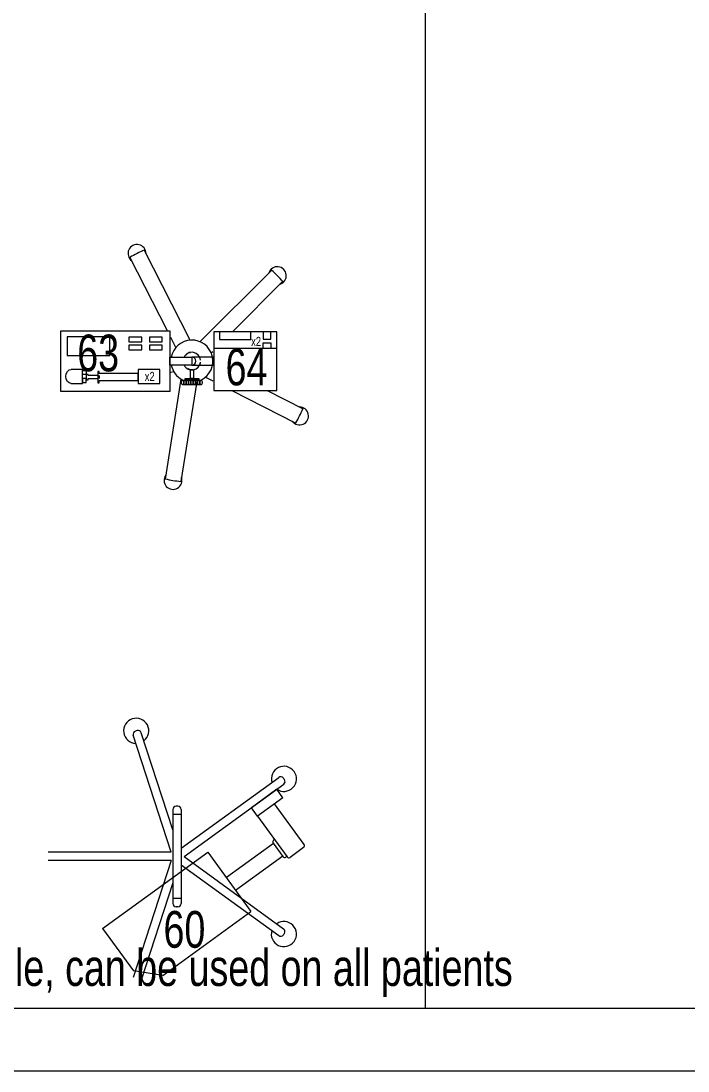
# Model space of a CAD drawing. Header units: millimetres. Extents: x 26027 to 581921, y 7230 to 233891.
# Drawn here: x 476533 to 478123, y 136610 to 139115 of the extents above; entities that cross this region are included whole.
import ezdxf

# ---------------------------------------------------------------- set-up
doc = ezdxf.new("R2010")
doc.units = ezdxf.units.MM
doc.header["$LTSCALE"] = 5
doc.linetypes.add('HIDDEN', pattern=[9.524999999999999, 6.35, -3.175])
doc.layers.get('0').update_dxf_attribs({"color": 252})
for name, color, linetype, lineweight in [('Medical Equipment and Furniture', 252, 'Continuous', 0), ('Medical Equipment and Furniture1', 252, 'Continuous', 5), ('Medical Equipment and Furniture2', 252, 'Continuous', 13), ('Walls', 252, 'Continuous', 5)]:
    doc.layers.add(name, color=color, linetype=linetype, lineweight=lineweight)
doc.styles.add('X3G_ENTITY_257CFD', font='swisscl.ttf', dxfattribs={"height": 200})

# ---------------------------------------------------------------- blocks, each defined once
blk = doc.blocks.new('HF12177-P')
for p, q in [((-0.0196261050550533, -0.0070130161670328), (-0.1885364131370046, 0.225472078058198)), ((0, 0), (-0.172356073249512, 0.2372277831040526)), ((0, 0), (0.1723560732495408, 0.2372277831040623)), ((0.0196261050550586, -0.0070130161670328), (0.1885364131370282, 0.2254720780581989)), ((-0.1199999999999939, -0.0150130161670328), (-0.1199999999999957, -0.0190130161670323)), ((-0.1119999999999948, -0.0070130161670328), (0.1120000000000059, -0.0070130161670328)), ((-0.0999999999999943, -0.0070130161670336), (-0.0999999999999943, -0.0270130161670323)), ((0.1000000000000054, -0.0070130161670336), (0.1000000000000054, -0.0270130161670323)), ((0.120000000000005, -0.0150130161670319), (0.120000000000005, -0.0190130161670315)), ((-0.0631375151467193, -0.0270130161670323), (-0.2950583245726665, -0.1023686551157921)), ((-0.0099999999999945, -0.0307768353717535), (-0.2888779846851648, -0.1213897854416945)), ((-0.1119999999999965, -0.0270130161670323), (0.1120000000000059, -0.0270130161670323)), ((-0.0099999999999945, -0.0307768353717535), (-0.0099999999999945, -0.3240065014399303)), ((0.0100000000000051, -0.0307768353717535), (0.0100000000000051, -0.3240065014399303)), ((0.0100000000000051, -0.0307768353717535), (0.2888779846851794, -0.1213897854416901)), ((0.0631375151467357, -0.0270130161670315), (0.2950583245726759, -0.1023686551157867))]:
    blk.add_line(p, q)
for centre, radius, start, end in [((-0.1851523544721125, 0.2378273370610664), 0.03, 325.4712206343755, 286.5287793654765), ((0.1851523544721343, 0.2378273370610664), 0.03, 253.4712206343819, 214.5287793655101), ((-0.182064277182004, 0.2301743600765382), 0.008, 126.3732650475615, 215.9999999999981), ((1.07e-14, -0.0170130161670334), 0.315, 125.626734952441, 126.3732650475588), ((-0.1788282092045108, 0.2325255010857132), 0.008, 36.00000000000047, 125.6267349524374), ((0.1788282092045397, 0.232525501085723), 0.008, 54.37326504756317, 143.9999999999995), ((1.07e-14, -0.0170130161670334), 0.315, 53.6267349524407, 54.37326504755897), ((0.1820642771820293, 0.2301743600765391), 0.008, 323.9999999999943, 53.62673495243742), ((-0.1119999999999948, -0.0150130161670328), 0.008, 90, 180), ((-0.1119999999999965, -0.0190130161670323), 0.008, 180, 270), ((0.1120000000000059, -0.0150130161670328), 0.008, 5.0889e-12, 90), ((0.1120000000000059, -0.0190130161670323), 0.008, 270, 8.472999999999999e-12), ((-0.2995828026329743, -0.1143533693951433), 0.03, 37.47122063443059, 358.5287793655249), ((-0.2925861886176673, -0.1099771072461531), 0.008, 107.9999999999985, 197.6267349524409), ((1.07e-14, -0.0170130161670334), 0.315, 197.6267349524403, 198.3732650475586), ((-0.2913501206401641, -0.1137813333113335), 0.008, 198.3732650475597, 287.9999999999986)]:
    blk.add_arc(centre, radius, start, end)
blk = doc.blocks.new('MONITOR ARM PLAN')
at = {"color": 8, "linetype": 'HIDDEN'}
for p, q in [((0.02499999999997726, -0.4937500000000057, 2.884949923066148e-09), (0.02500000000003411, -0.1837499999999892, 2.884949923283001e-09)), ((0.02500000000003411, -0.1837499999999892, 2.884949923283001e-09), (0.1999999999999886, -0.1837499999999608, 2.939084461879983e-09)), ((0.1999999999999886, -0.4437499999999943, 2.939084461698109e-09), (0.1999999999999886, -0.1837499999999608, 2.939084461879983e-09)), ((0.1999999999999886, -0.4437499999999943, 2.939084461698109e-09), (0.1500000000000341, -0.4937499999999773, 2.923617450635419e-09)), ((0.02499999999997726, -0.4937500000000057, 2.884949923066148e-09), (0.1500000000000341, -0.4937499999999773, 2.923617450635419e-09))]:
    blk.add_line(p, q, dxfattribs=at)
at = {"layer": 'Medical Equipment and Furniture1'}
for p, q in [((0.02500000000003411, 0.03750000000000853), (-5.684341886080801e-14, 0.03750000000000853)), ((-5.684341886080801e-14, 0.03750000000000853), (0, -0.03749999999999432)), ((0.02500000000003411, 0.03750000000000853), (0.02500000000003411, -0.0374999999999801)), ((0.1450000000000387, 0.01250000000003126), (0.02500000000003411, 0.01250000000000284)), ((0.1500000000000341, 0.007499999999993179), (0.1500000000000341, -0.03249999999997044)), ((0.02500000000003411, -0.0374999999999801), (0, -0.03749999999999432)), ((0.02500000000003411, -0.0374999999999801), (0.1450000000000387, -0.03749999999996589)), ((0.09375, -0.0374999999999801), (0.09375, -0.04000000000000625)), ((0.0987500000000523, -0.04499999999998749), (0.1387500000000159, -0.04499999999998749)), ((0.1000000000000227, -0.04499999999998749), (0.0999999999999659, -0.183749999999975)), ((0.1375000000000455, -0.04499999999997328), (0.1374999999999886, -0.1837499999999608)), ((0.1437500000000114, -0.03750000000002274), (0.1437500000000114, -0.03999999999999204))]:
    blk.add_line(p, q, dxfattribs=at)
for centre, start, end in [((0.1450000000000387, 0.0075000000000216, -3.499747055762833e-09), 0, 90), ((0.09874999999999545, -0.03999999999997783), 179.9999999999968, 270), ((0.1387500000000159, -0.03999999999999204), 270, 359.9999999999968), ((0.1450000000000387, -0.03249999999998465), 270, 0)]:
    blk.add_arc(centre, 0.005, start, end, dxfattribs=at)
blk = doc.blocks.new('Syringe')
at = {"layer": 'Medical Equipment and Furniture2', "color": 254}
for points in [[(42.97385594014819, -11.52769231201985), (42.71385594014819, -11.52769231201985), (42.71385594014819, -11.38269231201985), (42.97385594014819, -11.38269231201985), (42.97385594014819, -11.52769231201985)], [(42.73841369473156, -11.50858334405179), (42.76581621522021, -11.50858334405179), (42.76581621522021, -11.47504756169225), (42.73841369473156, -11.47504756169225)], [(42.7790012545754, -11.48993886659864), (42.7790012545754, -11.48696168110014), (42.77477331199265, -11.48696168110014), (42.77477331199265, -11.50002276353294), (42.7790012545754, -11.50002276353294), (42.7790012545754, -11.49704557803444)], [(42.80225506180747, -11.48993886659864), (42.7790012545754, -11.48993886659864)], [(42.80552216427, -11.48510830951575), (42.80552216427, -11.48004698268532), (42.80225506180747, -11.48004698268532), (42.80225506180747, -11.50693746194775), (42.80552216427, -11.50693746194775), (42.80552216427, -11.50187613511732)], [(42.80552216427, -11.50187613511732), (42.89835531338043, -11.50187613511732), (42.89835531338043, -11.48510830951575), (42.80552216427, -11.48510830951575)], [(42.80552216427, -11.48993886659864), (42.80552216427, -11.49704557803444)], [(42.80552216427, -11.49704557803444), (42.80552216427, -11.48993886659864)], [(42.80552216427, -11.49704557803444), (42.80552216427, -11.48993886659864)], [(42.7790012545754, -11.49704557803444), (42.80225506180747, -11.49704557803444)]]:
    blk.add_lwpolyline(points, dxfattribs=at)
for points in [[(42.83124684384199, -11.39735652273614), (42.7289066676983, -11.39735652273614), (42.7289066676983, -11.44151191048915), (42.83124684384199, -11.44151191048915)], [(42.90729961535482, -11.39847436903248), (42.87654165908655, -11.39847436903248), (42.87654165908655, -11.40909397442593), (42.90729961535482, -11.40909397442593)], [(42.90729961535482, -11.41747801838315), (42.87654165908655, -11.41747801838315), (42.87654165908655, -11.42809762377659), (42.90729961535482, -11.42809762377659)], [(42.95595675588564, -11.39847436903248), (42.92519879961737, -11.39847436903248), (42.92519879961737, -11.40909397442593), (42.95595675588564, -11.40909397442593)], [(42.95595675588564, -11.41747801838315), (42.92519879961737, -11.41747801838315), (42.92519879961737, -11.42809762377659), (42.95595675588564, -11.42809762377659)], [(42.77477331199265, -11.48696168110014), (42.76581621522021, -11.48696168110014), (42.76581621522021, -11.47770347950299), (42.77477331199265, -11.47770347950299)], [(42.949805164632, -11.47504756169225), (42.89835531338043, -11.47504756169225), (42.89835531338043, -11.50858334405179), (42.949805164632, -11.50858334405179)], [(42.77477331199265, -11.49666922464391), (42.76581621522021, -11.49666922464391), (42.76581621522021, -11.50592742624105), (42.77477331199265, -11.50592742624105)]]:
    blk.add_lwpolyline(points, close=True, dxfattribs=at)
at = {"layer": 'Medical Equipment and Furniture2', "color": 254, "extrusion": (0, 0, -1)}
blk.add_ellipse((42.73841369473156, -11.49181545287202), major_axis=(0, 0.01676789117977024), ratio=0.7337346345725659, start_param=3.141592653589793, end_param=6.283185307179586, dxfattribs=at)
blk = doc.blocks.new('Infusion')
at = {"layer": 'Medical Equipment and Furniture2', "color": 254}
for points in [[(43.07928500095404, -11.38519231201985), (43.07928500095404, -11.52519231201985), (43.22928500095404, -11.52519231201985), (43.22928500095404, -11.38519231201985), (43.07928500095404, -11.38519231201985)], [(43.19615889373929, -11.42417166417462), (43.19615889373929, -11.41140245575496), (43.2149662019066, -11.41140245575496), (43.2149662019066, -11.42417166417462)]]:
    blk.add_lwpolyline(points, dxfattribs=at)
for points in [[(43.07928500095404, -11.38519231201985), (43.07928500095404, -11.42417166417462), (43.22928500095404, -11.42417166417462), (43.22928500095404, -11.38519231201985)], [(43.09271869881898, -11.38519231201985), (43.09271869881898, -11.40401001514759), (43.16727627938416, -11.40401001514759), (43.16727627938416, -11.38519231201985)], [(43.19615889373929, -11.38519231201985), (43.19615889373929, -11.40266582319452), (43.2149662019066, -11.40266582319452), (43.2149662019066, -11.38519231201985)]]:
    blk.add_lwpolyline(points, close=True, dxfattribs=at)
blk = doc.blocks.new('Infusion Syringe')
at = {"layer": 'Medical Equipment and Furniture1'}
for p, q in [((43.02246416823158, -11.40528214392162), (42.91270219651813, -11.18986214513194)), ((42.96830567694769, -11.38269231201986), (42.87884394859901, -11.20711378412204)), ((43.04589888626441, -11.40899383862143), (43.21685716525815, -11.23803555962775)), ((43.12344052823619, -11.38519231201985), (43.24372722294322, -11.26490561731282)), ((42.98860592031247, -11.42253378291184), (42.97649166666832, -11.39875822144347)), ((42.97526909391956, -11.44306834932974), (42.97385594014821, -11.44329217089893)), ((43.01242833492739, -11.44105017639612), (43.01702339333832, -11.43645511798519)), ((43.02344178125031, -11.43543854520794), (43.01702339333832, -11.43645511798519)), ((43.03565028054589, -11.43737218153609), (43.04144039192954, -11.44032239064143)), ((43.04439060103488, -11.44611250202507), (43.04144039192954, -11.44032239064143)), ((43.07276894394954, -11.4358638963065), (43.07664927443392, -11.43198356582212)), ((43.04071260617485, -11.46933444764358), (43.04530766458578, -11.46473938923265)), ((43.04632423736302, -11.45832100132066), (43.04530766458578, -11.46473938923265)), ((43.07910748960177, -11.45951473551412), (43.07928500095403, -11.45960518206567)), ((42.98377867242272, -11.48120670440682), (42.97649166666832, -11.48236085273487)), ((43.01749066055635, -11.4730124425036), (43.02328077193994, -11.47596265160894)), ((43.02969915985193, -11.47494607883175), (43.02328077193994, -11.47596265160894)), ((43.05922899965918, -11.4931568622585), (43.07664927443386, -11.50203293559338)), ((43.00055607816415, -11.49798411014825), (42.96273468027897, -11.73677901833304)), ((43.03808823510673, -11.5039286198197), (43.00026683722155, -11.7427235280046)), ((43.12210210990946, -11.52519231201984), (43.27464899844898, -11.60291883397196)), ((43.20580430196361, -11.52519231201984), (43.29190063743903, -11.56906058605273))]:
    blk.add_line(p, q, dxfattribs=at)
for points in [[(43.02657047055112, -11.44546958000529), (43.02657047055112, -11.4649150440344), (42.97385594014821, -11.4649150440344), (42.97385594014821, -11.44546958000529)], [(43.02657047055112, -11.44546958000529), (43.02657047055112, -11.4649150440344), (43.07928500095403, -11.4649150440344), (43.07928500095403, -11.44546958000529)], [(43.04297723967369, -11.49631761196684), (43.04297723967369, -11.50085798044978), (43.01016370142855, -11.50085798044978), (43.01016370142855, -11.49631761196684)]]:
    blk.add_lwpolyline(points, close=True, dxfattribs=at)
for points in [[(43.03023583093585, -11.475899659915), (43.03023583093585, -11.49631761196684), (43.02290511016639, -11.49631761196684), (43.02290511016639, -11.475899659915)], [(43.00462476640575, -11.50085798044978), (43.04851617469649, -11.50085798044978)], [(43.04851617469649, -11.51160316530564), (43.00462476640575, -11.51160316530564)]]:
    blk.add_lwpolyline(points, dxfattribs=at)
for centre, radius, start, end in [((42.8957730725586, -11.19848796462702), 0.021375, 359.733955549482, 234.2660444511018), ((43.02657047055112, -11.45519231201985), 0.2881060243938074, 113.2187168666233, 120.7812831336519), ((43.23029219410068, -11.25147058847028), 0.02137500000000001, 287.7339555497558, 162.2660444489412), ((43.02657047055112, -11.45519231201985), 0.2881060243938074, 41.21871686729833, 48.78128313335137), ((43.02657047055112, -11.45519231201985), 0.05007880388276364, 296.8162943433127, 169.3714442554442), ((43.02657047055112, -11.45519231201985), 0.02102924448476753, 6.82758775052605, 152.46157466306), ((43.02657047055112, -11.45519231201985), 0.009722732014547094, 270, 90), ((43.02657047055112, -11.45519231201985), 0.05007880388276364, 190.6285557445558, 243.1837056566872), ((43.02657047055112, -11.45519231201985), 0.02102924448476753, 207.53842533694, 353.1724122494739), ((43.28327481794395, -11.58598971001237), 0.02137500000000001, 215.7339555502725, 90.2660444513273), ((43.02657047055112, -11.45519231201985), 0.2881060243938074, 329.2187168668387, 336.7812831331638), ((42.98150075875026, -11.73975127316885), 0.02137500000000001, 143.7339555486883, 18.26604444929806), ((43.02657047055112, -11.45519231201985), 0.2881060243938074, 257.2187168657761, 264.7812831335469)]:
    blk.add_arc(centre, radius, start, end, dxfattribs=at)
for centre in [(43.00462476640575, -11.50623057287771), (43.01011119244214, -11.50623057287771), (43.01559761847847, -11.50623057287771), (43.02108404451479, -11.50623057287771), (43.02657047055112, -11.50623057287771), (43.03205689658745, -11.50623057287771), (43.03754332262378, -11.50623057287771), (43.04302974866016, -11.50623057287771), (43.04851617469649, -11.50623057287771)]:
    blk.add_ellipse(centre, major_axis=(-1.601640999364343e-14, -0.005372592427942437), ratio=0.510593918105976, start_param=3.141592653595631, end_param=9.424777960775216, dxfattribs=at)
for name in ['Syringe', 'Infusion']:
    blk.add_blockref(name, (0, 0), dxfattribs=at)

msp = doc.modelspace()

# ---------------------------------------------------------------- linework, layer by layer
at = {"layer": 'Medical Equipment and Furniture'}
msp.add_line((477495.8124129754, 139260.2664896604, 2.36186863952032), (477495.8124129754, 136760.2664896604, 2.36186863952032), dxfattribs=at)
msp.add_line((477495.8124129754, 139260.2664896604, 2.36186863952032), (477495.8124129754, 136760.2664896604, 2.36186863952032), dxfattribs=at)
at = {"layer": 'Walls', "elevation": 2.361868934011321}
for points in [[(474665.8124129754, 141876.5817446313), (474665.8124129754, 136760.2664896601), (483197.5808632688, 136760.2664896601)], [(474515.8124129754, 139158.5358838059), (474515.8124129754, 136610.2664896601), (483207.580863269, 136610.2664896601)]]:
    msp.add_lwpolyline(points, dxfattribs=at)

# ---------------------------------------------------------------- block references
at = {"layer": 'Medical Equipment and Furniture', "xscale": 1000, "yscale": 1000, "zscale": 1000}
msp.add_blockref('Infusion Syringe', (433913.3922383767, 149758.7860494014, 2.361869228554825), dxfattribs=at)
at = {"layer": 'Medical Equipment and Furniture', "extrusion": (-1.926890227025498e-13, -1.394047920958279e-12, -1), "xscale": -1000, "yscale": 1000, "zscale": -1000, "rotation": 90.01496832471715}
msp.add_blockref('HF12177-P', (-476921.5138466931, 137122.0434462389, -2.361869511844304), dxfattribs=at)
at = {"layer": 'Medical Equipment and Furniture', "xscale": 1000, "yscale": 1000, "zscale": 1000, "rotation": 305.9850316752795}
msp.add_blockref('MONITOR ARM PLAN', (477112.0345916129, 137260.3888382276, 2.361869534406602), dxfattribs=at)

# ---------------------------------------------------------------- texts
at = {"layer": 'Medical Equipment and Furniture', "char_height": 87.47307164393662, "attachment_point": 2, "style": 'X3G_ENTITY_257CFD'}
for s, insert in [('63', (476716.5604230943, 138366.6631929788, 2.361869228554825)), ('64', (477070.1559392568, 138333.2596817033, 2.361869228554825)), ('60', (476922.1909285642, 136991.8429651449, 2.361869228554825))]:
    msp.add_mtext(s, dxfattribs=dict(at, insert=insert))
at = {"layer": 'Medical Equipment and Furniture', "attachment_point": 2, "style": 'X3G_ENTITY_257CFD'}
for s, insert, char_height, width in [('x2', (477092.9658735963, 138361.2823806307, 2.361869228554825), 21.86826791098416, 20.63584914273737), ('x2', (476839.4157911676, 138277.8471609589, 2.361869228554825), 21.86826791098416, 20.63584914273737), ('60 is mobile, can be used on all patients', (476907.1607303526, 136900.650769511, 2.361868050501784), 87.47307164393663, 3260.53706408931)]:
    msp.add_mtext(s, dxfattribs=dict(at, insert=insert, char_height=char_height, width=width))

doc.saveas('drawing.dxf')
